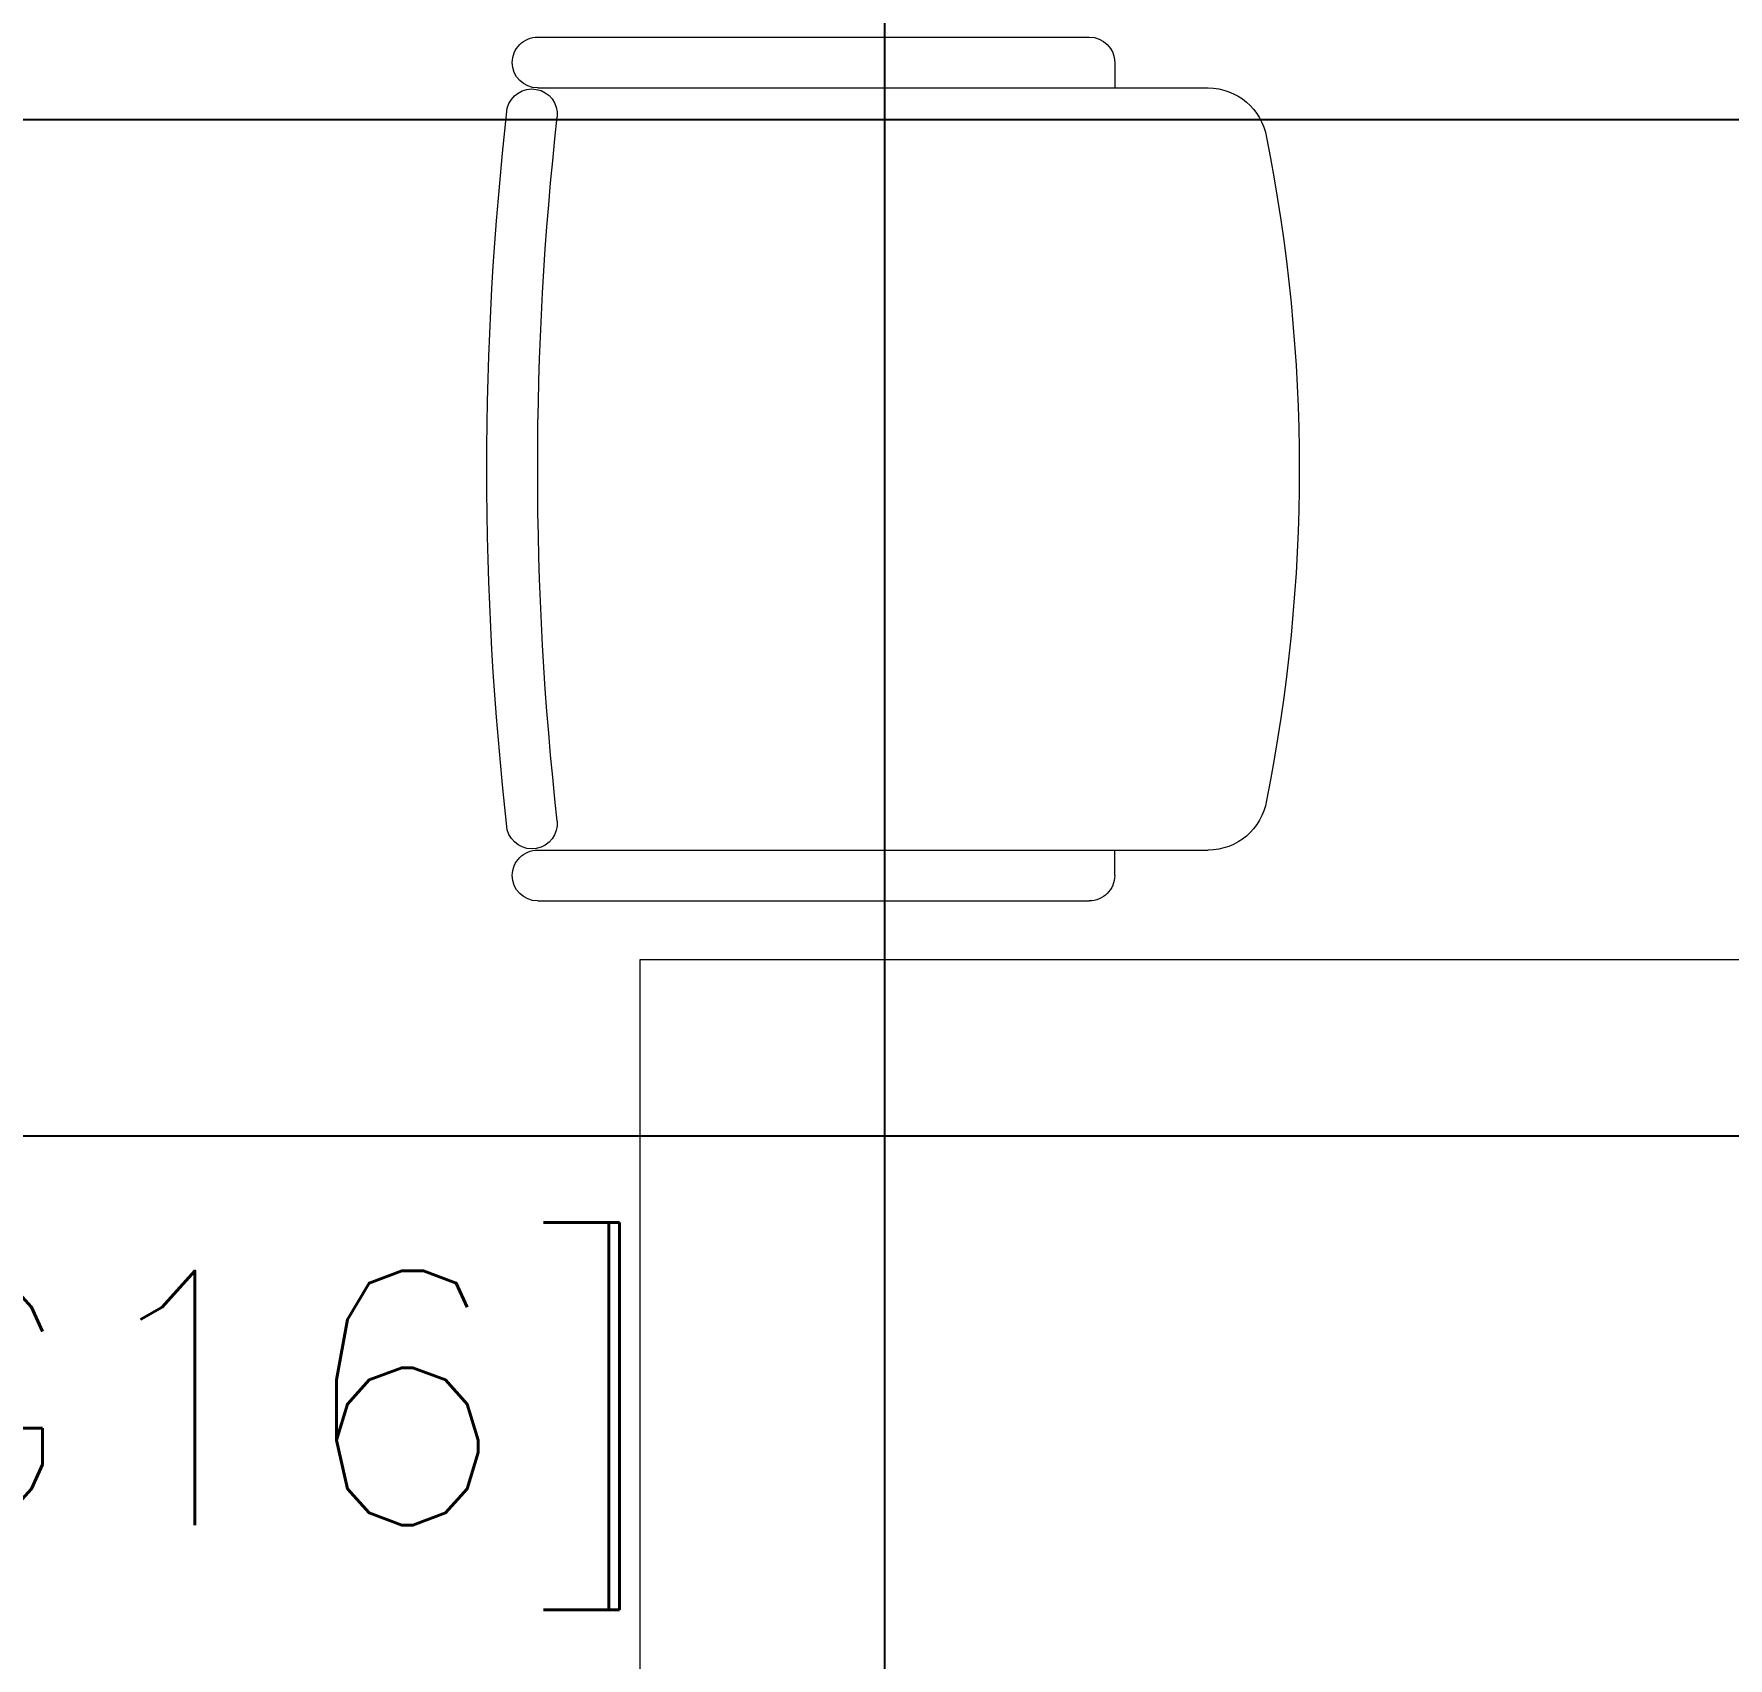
# Model space of a CAD drawing. Header units: inches. Extents: x -12418 to 472786, y -29325 to 19878.
# Drawn here: x 15698 to 16698, y -9308 to -8349 of the extents above; entities that cross this region are included whole.
import ezdxf

# ---------------------------------------------------------------- set-up
doc = ezdxf.new("R2010")
doc.units = ezdxf.units.IN
doc.header["$LTSCALE"] = 25
doc.header["$MEASUREMENT"] = 0
doc.linetypes.add('DASHDOT', pattern=[25.4, 12.7, -6.35, 0, -6.35])
for name, color, linetype, lineweight in [('00-Ground Floor$0$72_EGR_BASE_TEXT', 252, 'Continuous', 5), ('00-Ground Floor$0$LOADING', 253, 'Continuous', 5), ('E-LITE-CLNG-CNDT', 6, 'DASHDOT', 35)]:
    doc.layers.add(name, color=color, linetype=linetype, lineweight=lineweight)
doc.layers.add('00-Ground Floor$0$False Ceiling', color=251, linetype='Continuous')
doc.styles.add('00-Ground Floor$0$SIMPLEX', font='SIMPLEX.shx', dxfattribs={"height": 150})

# ---------------------------------------------------------------- blocks, each defined once
blk = doc.blocks.new('00-Ground Floor$0$GF21016-P')
at = {"layer": '00-Ground Floor$0$LOADING', "extrusion": (-1.24384e-09, -1.20261e-09, -1)}
for p, q in [((0.0128, 0.0179), (0.0128, 0.4136)), ((0.4628, 0.0179), (0.4628, 0.4136)), ((-0.0022, 0.3585), (0.0128, 0.3585)), ((0.4778, 0.3585), (0.4628, 0.3585)), ((-0.0172, 0.0179), (-0.0172, 0.3435)), ((0.4928, 0.0179), (0.4928, 0.3435)), ((0.4778, 0.0029), (0.4778, 0.0029))]:
    blk.add_line(p, q, dxfattribs=at)
for centre, radius, start, end in [((-0.2378, -0.5362), 1.0036, 78.7568, 101.2432), ((-0.0478, 0.4136), 0.035, 0, 80.6557), ((-0.4278, 0.4136), 0.035, 99.3443, 180), ((0.0022, 0.3435), 0.015, 0, 90), ((-0.4778, 0.3435), 0.015, 90, 180), ((-0.0284, 0.0145), 0.015, 284.3864, 95.5209), ((-0.4471, 0.0145), 0.015, 84.4791, 255.6136), ((-0.2378, 1.8928), 1.8749, 263.6341, 276.3659), ((0.0022, 0.0179), 0.015, 270, 0), ((0.0022, 0.0179), 0.015, 180, 270), ((-0.4778, 0.0179), 0.015, 270, 0), ((-0.4778, 0.0179), 0.015, 180, 270), ((-0.2378, 1.8734), 1.8855, 263.5119, 276.4881)]:
    blk.add_arc(centre, radius, start, end, dxfattribs=at)
blk = doc.blocks.new('00-Ground Floor$0$A$Ce9e1c4c3')
at = {"layer": '00-Ground Floor$0$False Ceiling', "color": 254, "linetype": 'Continuous'}
for p, q in [((-83800, -10267.4), (-83800, -7267.4)), ((-85802.1, -8400), (-82302.3, -8400)), ((-85802.1, -9000), (-82302.3, -9000))]:
    blk.add_line(p, q, dxfattribs=at)
blk = doc.blocks.new('00-Ground Floor')
at = {"layer": '00-Ground Floor$0$LOADING', "elevation": 0}
blk.add_lwpolyline([(17555.3, -9646.1), (17555.3, -8896.1), (16055.3, -8896.1), (16055.3, -9646.1)], close=True, dxfattribs=at)
at = {"layer": '00-Ground Floor$0$False Ceiling', "color": 254}
blk.add_blockref('00-Ground Floor$0$A$Ce9e1c4c3', (100000, 0), dxfattribs=at)
at = {"layer": '00-Ground Floor$0$LOADING', "extrusion": (2.24019e-05, -2.67576e-11, 1), "xscale": 1000.000000000006, "yscale": 1000.000000000006, "zscale": -1000.000000000002, "rotation": 269.9999748876472}
blk.add_blockref('00-Ground Floor$0$GF21016-P', (15977.1, -8368.5, 0.4), dxfattribs=at)
at = {"layer": '00-Ground Floor$0$72_EGR_BASE_TEXT', "insert": (15577.3, -9079.8, 0), "char_height": 150, "attachment_point": 2, "style": '00-Ground Floor$0$SIMPLEX'}
blk.add_mtext('[OPDG16]', dxfattribs=at)

msp = doc.modelspace()

# ---------------------------------------------------------------- block references
at = {"layer": 'E-LITE-CLNG-CNDT'}
msp.add_blockref('00-Ground Floor', (0, 0), dxfattribs=at)

doc.saveas('drawing.dxf')
